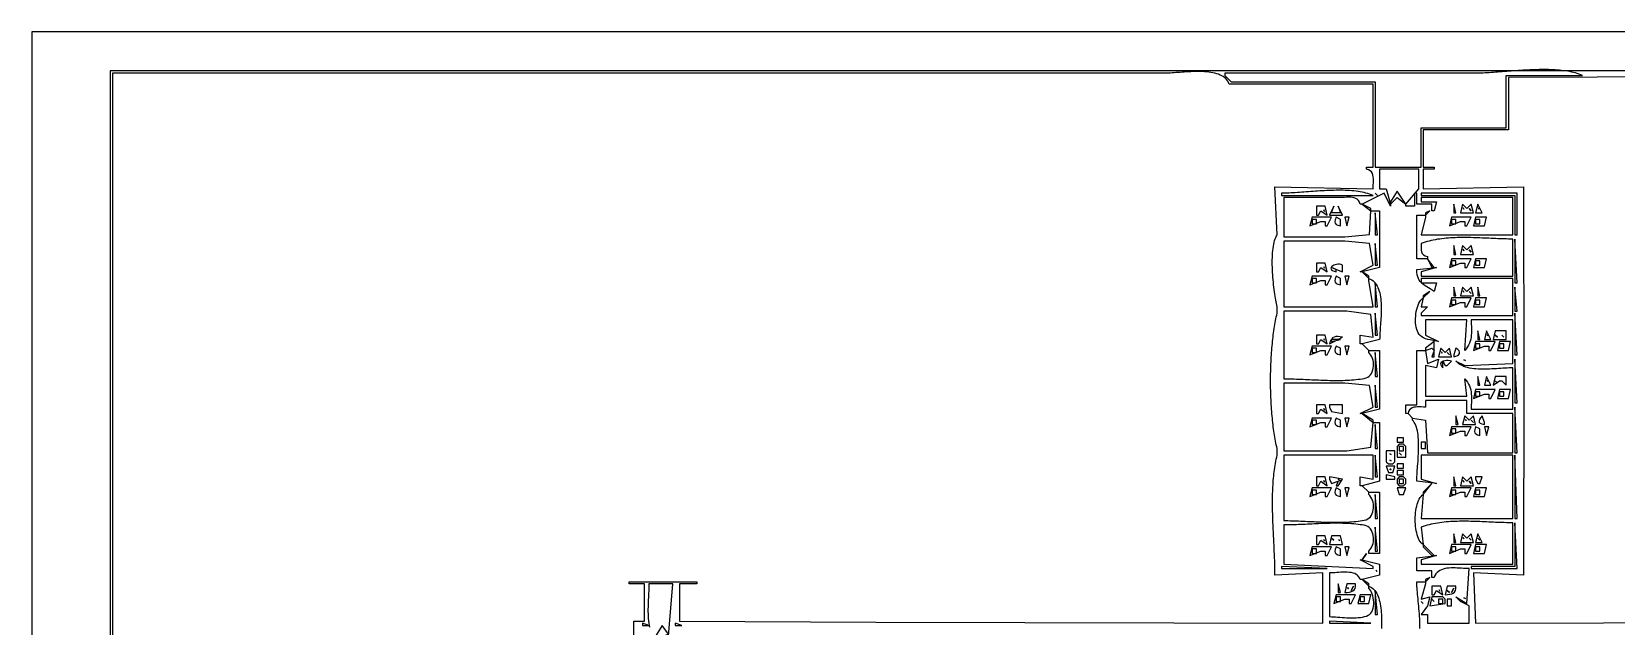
# Model space of a CAD drawing. Extents: x 0 to 1224, y 0 to 792.
# Drawn here: x 0 to 726, y 520 to 792 of the extents above; entities that cross this region are included whole.
import ezdxf

# ---------------------------------------------------------------- set-up
doc = ezdxf.new("R2010")
doc.units = 0
doc.layers.add('C7', color=7, linetype='CONTINUOUS')

msp = doc.modelspace()

# ---------------------------------------------------------------- linework, layer by layer
at = {"layer": 'C7'}
for points in [[(0, 792)], [(0, 792), (0, 0), (1224, 0), (1224, 792), (0, 792)], [(36, 774), (36, 17), (1207, 17), (1207, 774), (36, 774)], [(276, 498), (276, 522), (281, 522), (281, 539), (274, 539), (274, 540), (305, 540), (305, 539), (297, 539), (297, 522), (387, 521.5448), (592, 521), (592, 544), (570, 543), (569.997, 543.9567), (569.9883, 544.9192), (569.9743, 545.887), (569.9553, 546.8601), (569.9317, 547.8381), (569.9039, 548.8208), (569.8722, 549.8081), (569.837, 550.7996), (569.7986, 551.7951), (569.7575, 552.7945), (569.714, 553.7975), (569.6685, 554.8038), (569.6213, 555.8132), (569.5728, 556.8255), (569.5233, 557.8406), (569.4733, 558.858), (569.4232, 559.8777), (569.3731, 560.8993), (569.3237, 561.9227), (569.2751, 562.9476), (569.2278, 563.9738), (569.1821, 565.0011), (569.1385, 566.0292), (569.0972, 567.058), (569.0587, 568.0871), (569.0232, 569.1163), (568.9913, 570.1455), (568.9632, 571.1743), (568.9393, 572.2027), (568.92, 573.2302), (568.9056, 574.2568), (568.8966, 575.2821), (568.8932, 576.306), (568.8959, 577.3282), (568.905, 578.3485), (568.9209, 579.3667), (568.9439, 580.3824), (568.9744, 581.3956), (569.0129, 582.406), (569.0596, 583.4132), (569.1149, 584.4173), (569.1792, 585.4177), (569.2528, 586.4145), (569.3362, 587.4073), (569.4296, 588.3958), (569.5336, 589.38), (569.6483, 590.3594), (569.7742, 591.334), (569.9117, 592.3035), (570.0611, 593.2676), (570.2228, 594.2261), (570.3972, 595.1789), (570.5846, 596.1256), (570.7854, 597.066), (571, 598), (571, 601), (570.8097, 601.8211), (570.6257, 602.6599), (570.4479, 603.5156), (570.2764, 604.3878), (570.1111, 605.2758), (569.9521, 606.179), (569.7992, 607.0969), (569.6527, 608.0289), (569.5123, 608.9744), (569.3782, 609.9328), (569.2504, 610.9034), (569.1287, 611.8858), (569.0133, 612.8794), (568.9042, 613.8835), (568.8013, 614.8976), (568.7046, 615.921), (568.6141, 616.9533), (568.5299, 617.9937), (568.452, 619.0418), (568.3802, 620.0969), (568.3147, 621.1585), (568.2555, 622.2259), (568.2025, 623.2986), (568.1557, 624.376), (568.1151, 625.4575), (568.0808, 626.5426), (568.0528, 627.6305), (568.0309, 628.7208), (568.0153, 629.8129), (568.006, 630.9061), (568.0029, 631.9999), (568.006, 633.0937), (568.0153, 634.187), (568.0309, 635.279), (568.0528, 636.3693), (568.0808, 637.4573), (568.1151, 638.5423), (568.1557, 639.6238), (568.2025, 640.7012), (568.2555, 641.7739), (568.3147, 642.8413), (568.3802, 643.9029), (568.452, 644.958), (568.5299, 646.0061), (568.6141, 647.0466), (568.7046, 648.0788), (568.8013, 649.1023), (568.9042, 650.1163), (569.0133, 651.1205), (569.1287, 652.114), (569.2504, 653.0964), (569.3782, 654.0671), (569.5123, 655.0255), (569.6527, 655.9709), (569.7992, 656.9029), (569.9521, 657.8208), (570.1111, 658.7241), (570.2764, 659.6121), (570.4479, 660.4843), (570.6257, 661.34), (570.8097, 662.1788), (571, 663), (571, 666), (570.846, 666.6727), (570.6902, 667.4051), (570.5337, 668.1933), (570.3776, 669.0334), (570.2227, 669.9216), (570.0703, 670.8537), (569.9213, 671.8261), (569.7768, 672.8347), (569.6378, 673.8757), (569.5053, 674.9452), (569.3804, 676.0392), (569.2642, 677.1539), (569.1577, 678.2854), (569.0618, 679.4296), (568.9778, 680.5829), (568.9065, 681.7411), (568.8491, 682.9005), (568.8066, 684.0571), (568.78, 685.2071), (568.7703, 686.3465), (568.7787, 687.4713), (568.8061, 688.5778), (568.8536, 689.662), (568.9223, 690.72), (569.0131, 691.7479), (569.1271, 692.7418), (569.2654, 693.6977), (569.429, 694.6119), (569.6189, 695.4803), (569.8362, 696.2991), (570.0819, 697.0644), (570.3571, 697.7722), (570.6627, 698.4187), (571, 699), (570, 721), (615, 720), (615.0215, 720.9253), (615.0706, 721.8691), (615.1242, 722.8164), (615.1593, 723.752), (615.1527, 724.6608), (615.0813, 725.5276), (614.9221, 726.3373), (614.6519, 727.0748), (614.2477, 727.7249), (613.6864, 728.2726), (612.9448, 728.7026), (612, 729), (612, 730), (615, 730), (615, 768), (549, 768), (548.717, 768.7062), (548.3595, 769.3551), (547.9313, 769.9488), (547.4362, 770.4895), (546.8782, 770.9794), (546.261, 771.4208), (545.5886, 771.8158), (544.8648, 772.1666), (544.0934, 772.4755), (543.2784, 772.7447), (542.4235, 772.9762), (541.5327, 773.1725), (540.6097, 773.3356), (539.6586, 773.4678), (538.6831, 773.5712), (537.687, 773.6481), (536.6743, 773.7007), (535.6488, 773.7311), (534.6144, 773.7417), (533.5749, 773.7345), (532.5342, 773.7118), (531.4962, 773.6758), (530.4647, 773.6287), (529.4435, 773.5728), (528.4366, 773.5101), (527.4478, 773.4429), (526.4809, 773.3734), (525.5399, 773.3039), (524.6285, 773.2365), (523.7507, 773.1734), (522.9103, 773.1168), (522.1112, 773.069), (521.3572, 773.0321), (520.6521, 773.0084), (520, 773), (428, 773), (37, 773)], [(37, 773), (37, 18), (1206, 18)], [(547, 773), (547, 772), (550, 769), (616, 769), (616, 730), (637, 730), (637, 748), (676, 748), (676, 772), (711, 772), (710.2295, 772.3069), (709.4361, 772.5914), (708.6206, 772.8543), (707.784, 773.096), (706.9272, 773.3174), (706.051, 773.519), (705.1564, 773.7015), (704.2442, 773.8657), (703.3154, 774.0121), (702.3708, 774.1415), (701.4114, 774.2545), (700.438, 774.3518), (699.4516, 774.434), (698.4531, 774.5019), (697.4433, 774.556), (696.4231, 774.5971), (695.3935, 774.6258), (694.3553, 774.6427), (693.3095, 774.6487), (692.2569, 774.6442), (691.1985, 774.6301), (690.1351, 774.6069), (689.0677, 774.5753), (687.9971, 774.5361), (686.9243, 774.4898), (685.8501, 774.4371), (684.7754, 774.3787), (683.7012, 774.3153), (682.6283, 774.2476), (681.5576, 774.1761), (680.4901, 774.1017), (679.4267, 774.0248), (678.3681, 773.9463), (677.3154, 773.8667), (676.2695, 773.7868), (675.2312, 773.7072), (674.2014, 773.6286), (673.181, 773.5517), (672.171, 773.477), (671.1722, 773.4053), (670.1855, 773.3373), (669.2119, 773.2737), (668.2522, 773.215), (667.3074, 773.1619), (666.3782, 773.1152), (665.4657, 773.0755), (664.5707, 773.0435), (663.6942, 773.0197), (662.837, 773.005), (662, 773), (547, 773)], [(1206, 773), (677, 771), (677, 747), (638, 747), (638, 730), (643, 730), (643, 729), (638, 729), (638, 720), (684, 721), (684.089478, 632), (684, 543), (661, 544), (662, 521), (1014, 522)], [(636.6033, 652.7423), (636.1058, 653.3209), (635.6763, 654.0039), (635.3133, 654.7788), (635.0155, 655.6333), (634.7815, 656.5549), (634.61, 657.5313), (634.4995, 658.55), (634.4488, 659.5987), (634.4564, 660.6648), (634.5209, 661.7361), (634.6411, 662.8), (634.8156, 663.8443), (635.0429, 664.8564), (635.3217, 665.824), (635.6507, 666.7347), (636.0284, 667.5761), (636.4536, 668.3357), (636.9248, 669.0011), (637.4407, 669.56), (638, 670), (637, 666), (640, 666), (637, 663), (637, 662), (679, 662), (679, 679), (637, 679), (637, 677), (644, 677), (643, 673), (642.0803, 673.6325), (641.2064, 674.192), (640.3804, 674.6966), (639.6046, 675.1642), (638.8811, 675.6128), (638.212, 676.0602), (637.5996, 676.5245), (637.046, 677.0235), (636.5534, 677.5754), (636.1239, 678.1979), (635.7598, 678.9092), (635.4631, 679.727), (635.2362, 680.6695), (635.081, 681.7545), (635, 683), (644, 684), (637, 682), (637, 680), (679, 680), (679, 697), (678.0446, 697.0041), (677.0803, 697.0159), (676.1075, 697.0348), (675.1269, 697.0598), (674.1388, 697.0903), (673.1438, 697.1254), (672.1424, 697.1644), (671.1351, 697.2065), (670.1224, 697.251), (669.1048, 697.297), (668.0829, 697.3439), (667.0571, 697.3908), (666.0279, 697.437), (664.9959, 697.4817), (663.9615, 697.5241), (662.9253, 697.5635), (661.8877, 697.599), (660.8494, 697.63), (659.8107, 697.6557), (658.7722, 697.6752), (657.7344, 697.6879), (656.6978, 697.6929), (655.6629, 697.6894), (654.6302, 697.6768), (653.6003, 697.6542), (652.5736, 697.6209), (651.5506, 697.5761), (650.5319, 697.519), (649.5179, 697.4488), (648.5092, 697.3649), (647.5063, 697.2663), (646.5097, 697.1524), (645.5198, 697.0224), (644.5372, 696.8755), (643.5624, 696.711), (642.596, 696.528), (641.6383, 696.3258), (640.69, 696.1037), (639.7515, 695.8608), (638.8233, 695.5964), (637.9059, 695.3097), (637, 695), (636.9932, 693.855), (636.9959, 692.8175), (637.0579, 691.8901), (637.229, 691.0756), (637.5589, 690.3766), (638.0975, 689.7959), (638.8946, 689.3361), (640, 689), (640, 688), (635, 688), (635, 708), (639, 708), (639, 707), (637, 699), (679, 699), (679, 716), (637, 716), (637, 714), (644, 714), (643, 710), (642, 710), (642, 713), (635, 713), (635, 718), (634, 718), (634, 712), (630, 712), (630, 713), (636, 720), (636, 729), (618, 729), (618, 720), (621, 720), (623, 713), (623, 712), (620, 718), (610, 713), (609, 713), (608.7026, 713.9457), (608.273, 714.6878), (607.726, 715.2494), (607.0767, 715.6537), (606.34, 715.9238), (605.5311, 716.0828), (604.6649, 716.1539), (603.7564, 716.1602), (602.8206, 716.1248), (601.8726, 716.0708), (600.9274, 716.0215), (600, 716), (574, 716), (574, 698), (602, 698), (613.396606, 699.027771), (614, 710), (618, 710), (618, 684), (610, 682), (609, 682), (615, 685), (613.396606, 694.972229), (602, 696), (574, 696), (574, 666), (615, 666), (613, 678), (613, 679), (613.7207, 678.6876), (614.3813, 678.3057), (614.9842, 677.8578), (615.5318, 677.3475), (616.0264, 676.7785), (616.4704, 676.1544), (616.8662, 675.4787), (617.2161, 674.7552), (617.5225, 673.9875), (617.7879, 673.1791), (618.0145, 672.3337), (618.2048, 671.4548), (618.3611, 670.5463), (618.4858, 669.6115), (618.5813, 668.6542), (618.6499, 667.6781), (618.6941, 666.6866), (618.7161, 665.6834), (618.7184, 664.6722), (618.7034, 663.6566), (618.6734, 662.6402), (618.6307, 661.6265), (618.5779, 660.6193), (618.5171, 659.6222), (618.4509, 658.6387), (618.3816, 657.6725), (618.3115, 656.7272), (618.2431, 655.8065), (618.1787, 654.9139), (618.1207, 654.0531), (618.0714, 653.2276), (618.0333, 652.4412), (618.0087, 651.6975), (618, 651), (610, 649), (609, 649), (609, 653), (615, 652), (613.972229, 662.396606), (603, 664), (574, 664), (574, 633), (574.9616, 632.996), (575.9302, 632.9848), (576.9053, 632.9668), (577.8864, 632.9428), (578.8732, 632.9134), (579.8652, 632.8793), (580.862, 632.8412), (581.8632, 632.7997), (582.8684, 632.7556), (583.8772, 632.7094), (584.8891, 632.6619), (585.9038, 632.6138), (586.9207, 632.5656), (587.9396, 632.518), (588.96, 632.4718), (589.9814, 632.4277), (591.0035, 632.3861), (592.0258, 632.348), (593.0479, 632.3138), (594.0695, 632.2843), (595.09, 632.2602), (596.1091, 632.2421), (597.1263, 632.2306), (598.1413, 632.2266), (599.1537, 632.2305), (600.1629, 632.2432), (601.1686, 632.2652), (602.1704, 632.2973), (603.1679, 632.3401), (604.1605, 632.3942), (605.1481, 632.4604), (606.13, 632.5393), (607.1059, 632.6316), (608.0754, 632.738), (609.0381, 632.859), (609.9935, 632.9955), (610.9413, 633.1481), (611.8049, 633.3761), (612.5666, 633.7382), (613.2282, 634.2193), (613.7915, 634.8044), (614.2584, 635.4782), (614.6306, 636.2259), (614.9101, 637.0321), (615.0985, 637.8819), (615.1977, 638.7602), (615.2096, 639.6518), (615.136, 640.5418), (614.9787, 641.4149), (614.7394, 642.2561), (614.4201, 643.0503), (614.0225, 643.7824), (613.5486, 644.4373), (613, 645), (613, 646), (618, 646), (618, 619), (610, 617), (609, 617), (615, 620), (613.396606, 629.972229), (602, 631), (574, 631), (574, 600), (603, 600), (613.972229, 601.603394), (615, 613), (618, 613), (618, 586), (610, 584), (609, 584), (609, 588), (615, 587), (615, 598), (574, 598), (574, 568), (574.9616, 567.996), (575.9302, 567.9848), (576.9053, 567.9668), (577.8864, 567.9428), (578.8732, 567.9134), (579.8652, 567.8793), (580.862, 567.8412), (581.8632, 567.7997), (582.8684, 567.7556), (583.8772, 567.7094), (584.8891, 567.6619), (585.9038, 567.6138), (586.9207, 567.5656), (587.9396, 567.518), (588.96, 567.4718), (589.9814, 567.4277), (591.0035, 567.3861), (592.0258, 567.348), (593.0479, 567.3138), (594.0695, 567.2843), (595.09, 567.2602), (596.1091, 567.2421), (597.1263, 567.2306), (598.1413, 567.2266), (599.1537, 567.2305), (600.1629, 567.2432), (601.1686, 567.2652), (602.1704, 567.2973), (603.1679, 567.3401), (604.1605, 567.3942), (605.1481, 567.4604), (606.13, 567.5393), (607.1059, 567.6316), (608.0754, 567.738), (609.0381, 567.859), (609.9935, 567.9955), (610.9413, 568.1481), (611.8049, 568.3761), (612.5666, 568.7382), (613.2282, 569.2193), (613.7915, 569.8043), (614.2584, 570.4782), (614.6307, 571.2258), (614.9101, 572.0321), (615.0985, 572.8819), (615.1978, 573.7602), (615.2097, 574.6518), (615.1361, 575.5417), (614.9787, 576.4148), (614.7395, 577.256), (614.4201, 578.0502), (614.0226, 578.7823), (613.5486, 579.4373), (613, 580), (613, 581), (618, 581), (618, 553), (613, 553), (613, 554), (613.5486, 554.5626), (614.0226, 555.2175), (614.4201, 555.9496), (614.7395, 556.7438), (614.9787, 557.585), (615.1361, 558.4581), (615.2097, 559.348), (615.1978, 560.2397), (615.0985, 561.118), (614.9101, 561.9678), (614.6307, 562.774), (614.2584, 563.5216), (613.7915, 564.1955), (613.2282, 564.7805), (612.5666, 565.2617), (611.8049, 565.6238), (610.9413, 565.8518), (609.9935, 566.0043), (609.0381, 566.1408), (608.0754, 566.2618), (607.1059, 566.3682), (606.13, 566.4605), (605.1481, 566.5394), (604.1605, 566.6056), (603.1679, 566.6598), (602.1704, 566.7025), (601.1686, 566.7346), (600.1629, 566.7566), (599.1537, 566.7693), (598.1413, 566.7733), (597.1263, 566.7692), (596.1091, 566.7578), (595.09, 566.7397), (594.0695, 566.7155), (593.0479, 566.6861), (592.0258, 566.6519), (591.0035, 566.6137), (589.9814, 566.5722), (588.96, 566.528), (587.9396, 566.4818), (586.9207, 566.4343), (585.9038, 566.3861), (584.8891, 566.3379), (583.8772, 566.2904), (582.8684, 566.2443), (581.8632, 566.2002), (580.862, 566.1587), (579.8652, 566.1206), (578.8732, 566.0865), (577.8864, 566.0571), (576.9053, 566.0331), (575.9302, 566.0151), (574.9616, 566.0039), (574, 566), (574, 548), (615, 546), (615, 547), (609, 550), (610, 550), (618, 548), (618, 543), (610, 541), (609, 541), (608.7538, 541.7647), (608.3781, 542.4102), (607.8856, 542.9458), (607.2887, 543.3805), (606.6001, 543.7235), (605.8321, 543.984), (604.9974, 544.171), (604.1086, 544.2938), (603.1781, 544.3615), (602.2185, 544.3832), (601.2424, 544.3681), (600.2623, 544.3253), (599.2907, 544.264), (598.3402, 544.1933), (597.4233, 544.1225), (596.5526, 544.0605), (595.7407, 544.0166), (595, 544), (595, 524), (595.8519, 523.9861), (596.7582, 523.9481), (597.7117, 523.8916), (598.7049, 523.8221), (599.7306, 523.7452), (600.7814, 523.6665), (601.8499, 523.5915), (602.9289, 523.5258), (604.0111, 523.475), (605.0891, 523.4445), (606.1555, 523.4401), (607.203, 523.4671), (608.2244, 523.5313), (609.2123, 523.6381), (610.1593, 523.7932), (611.0582, 524.002), (611.9015, 524.2702), (612.6821, 524.6034)], [(573, 718), (573, 717), (615, 717), (614.2205, 717.3084), (613.416, 717.5911), (612.5876, 717.8489), (611.7364, 718.0828), (610.8637, 718.2935), (609.9705, 718.4819), (609.0579, 718.6491), (608.1273, 718.7958), (607.1795, 718.9231), (606.216, 719.0316), (605.2376, 719.1224), (604.2457, 719.1964), (603.2414, 719.2544), (602.2257, 719.2973), (601.1999, 719.326), (600.1651, 719.3415), (599.1224, 719.3446), (598.0729, 719.3361), (597.0179, 719.3171), (595.9585, 719.2883), (594.8958, 719.2508), (593.8309, 719.2053), (592.765, 719.1527), (591.6993, 719.0941), (590.6349, 719.0301), (589.5729, 718.9619), (588.5145, 718.8901), (587.4607, 718.8158), (586.4129, 718.7398), (585.3721, 718.6631), (584.3394, 718.5864), (583.316, 718.5107), (582.3031, 718.437), (581.3017, 718.366), (580.3131, 718.2987), (579.3384, 718.236), (578.3787, 718.1787), (577.4351, 718.1278), (576.5089, 718.0842), (575.6011, 718.0487), (574.7129, 718.0222), (573.8455, 718.0057), (573, 718)], [(589, 712), (589, 708), (590, 708), (591, 710), (594, 708), (593, 712), (589, 712)], [(597, 712), (595, 708), (601, 708), (599, 712), (600, 709), (596, 709), (597, 712)], [(610, 713), (614, 710), (614, 711), (610, 713)], [(616, 718), (617, 717), (616, 718)], [(626, 719), (623, 714), (623, 713), (626, 716), (630, 713), (626, 719)], [(637, 718), (637, 717), (680, 717), (680, 699), (681, 699), (681, 718), (637, 718)], [(652, 713), (652, 709), (653, 709), (652, 713)], [(656, 713), (655, 709), (661, 709), (660, 713), (658, 711), (656, 713)], [(663, 713), (662, 709), (665, 709), (663, 713)], [(587, 707), (586, 703), (591, 705), (593, 705), (593, 703), (594, 703), (596, 707), (587, 707)], [(587, 706), (587, 704), (589, 704), (589, 706), (587, 706)], [(592.333313, 710.333313), (592.666687, 709.666687), (592.333313, 710.333313)], [(598, 707), (597.6535, 705.8097), (597.5053, 704.9005), (597.6105, 704.2187), (598.0246, 703.7105), (598.8026, 703.3221), (600, 703), (600, 704), (600, 706), (598, 707)], [(602, 707), (603, 703), (604, 707), (602, 707)], [(616, 709), (616, 699), (617, 699), (616, 709)], [(641, 710), (639, 709), (639, 708), (641, 710)], [(651, 707), (650, 703), (655, 705), (657, 705), (657, 703), (658, 703), (660, 707), (651, 707)], [(651, 706), (651, 704), (653, 704), (653, 706), (651, 706)], [(656.333313, 711.333313), (656.666687, 710.666687), (656.333313, 711.333313)], [(659, 711), (660, 710), (659, 711)], [(662, 707), (661, 703), (666, 703), (667, 707), (662, 707)], [(662, 706), (662, 704), (664, 704), (664, 706), (662, 706)], [(663.333313, 711.333313), (663.666687, 710.666687), (663.333313, 711.333313)], [(616, 695), (616, 685), (617, 685), (616, 695)], [(652, 694), (652, 690), (653, 690), (652, 694)], [(656, 694), (655, 690), (661, 690), (660, 694), (658, 692), (656, 694)], [(656.333313, 692.333313), (656.666687, 691.666687), (656.333313, 692.333313)], [(659, 692), (660, 691), (659, 692)], [(680, 697), (680, 677), (681, 677), (680, 697)], [(589, 686), (589, 682), (590, 682), (591, 684), (594, 682), (593, 686), (589, 686)], [(592.333313, 684.333313), (592.666687, 683.666687), (592.333313, 684.333313)], [(598, 682), (598, 683), (596, 684), (601, 682), (601, 685), (600.3133, 685.2815), (599.605, 685.4332), (598.896, 685.4691), (598.2073, 685.4033), (597.5602, 685.2499), (596.9755, 685.023), (596.4744, 684.7367), (596.0779, 684.4051), (595.8071, 684.0423), (595.6829, 683.6624), (595.7266, 683.2796), (595.959, 682.9078), (596.4014, 682.5612), (597.0747, 682.2539), (598, 682)], [(640, 688), (642, 684), (643, 684), (640, 688)], [(651, 688), (650, 684), (655, 686), (657, 686), (657, 684), (658, 684), (660, 688), (651, 688)], [(651, 687), (651, 685), (653, 685), (653, 687), (651, 687)], [(662, 688), (661, 684), (666, 684), (667, 688), (662, 688)], [(662, 687), (662, 685), (664, 685), (664, 687), (662, 687)], [(587, 680), (586, 676), (591, 678), (593, 678), (593, 676), (594, 676), (596, 680), (587, 680)], [(587, 679), (587, 677), (589, 677), (589, 679), (587, 679)], [(598, 680), (597.6535, 678.8097), (597.5053, 677.9006), (597.6105, 677.2187), (598.0246, 676.7105), (598.8026, 676.3221), (600, 676), (600, 677), (600, 679), (598, 680)], [(602, 680), (603, 676), (604, 680), (602, 680)], [(610, 682), (613, 679), (613, 680), (610, 682)], [(616, 677), (616, 666), (617, 666), (616, 677)], [(641, 673), (638, 671), (638, 670), (641, 673)], [(651, 670), (650, 666), (655, 668), (657, 668), (657, 666), (658, 666), (660, 670), (651, 670)], [(651, 669), (651, 667), (653, 667), (653, 669), (651, 669)], [(652, 675), (652, 671), (653, 671), (652, 675)], [(656, 675), (655, 671), (661, 671), (660, 675), (658, 673), (656, 675)], [(656.333313, 673.333313), (656.666687, 672.666687), (656.333313, 673.333313)], [(659, 673), (660, 672), (659, 673)], [(662, 670), (661, 666), (666, 666), (667, 670), (662, 670)], [(662, 669), (662, 667), (664, 667), (664, 669), (662, 669)], [(663, 675), (663, 671), (664, 671), (663, 675)], [(680, 675), (680, 664), (681, 664), (680, 675)], [(616, 663), (616, 653), (617, 653), (616, 663)], [(680, 663), (680, 644), (681, 644), (680, 663)], [(636.4594, 518.5093), (636.4646, 519.603), (636.449, 520.7204), (636.4146, 521.8566), (636.3636, 523.0069), (636.2981, 524.1662), (636.2202, 525.3299), (636.1319, 526.493), (636.0355, 527.6507), (635.9331, 528.7981), (635.8267, 529.9304), (635.7184, 531.0427), (635.6104, 532.1302), (635.5049, 533.1881), (635.4038, 534.2113), (635.3093, 535.1953), (635.2236, 536.1349), (635.1487, 537.0255), (635.0868, 537.8622), (635.04, 538.64), (635.0103, 539.3542), (635, 540), (639, 540), (639, 539), (637, 532), (641, 533), (640, 529), (637, 525), (640, 525), (640, 521), (659, 521), (659, 529), (655, 531), (653, 533), (658, 530), (659, 546), (658.1859, 546.0139), (657.3273, 546.0506), (656.4319, 546.1025), (655.5074, 546.1622), (654.5613, 546.2219), (653.6013, 546.2743), (652.6352, 546.3117), (651.6706, 546.3266), (650.7151, 546.3114), (649.7764, 546.2586), (648.8622, 546.1606), (647.9801, 546.0099), (647.1378, 545.7989), (646.343, 545.5201), (645.6033, 545.1659), (644.9264, 544.7288), (644.32, 544.2012), (643.7916, 543.5755), (643.3491, 542.8443), (643, 542), (642, 542), (642, 545), (635, 545), (635, 551), (644, 552), (637, 550), (637, 548), (679, 548), (679, 567), (678.0446, 567.0041), (677.0803, 567.0159), (676.1075, 567.0348), (675.1268, 567.0598), (674.1388, 567.0903), (673.1438, 567.1254), (672.1423, 567.1644), (671.135, 567.2065), (670.1224, 567.251), (669.1048, 567.297), (668.0828, 567.3439), (667.057, 567.3908), (666.0278, 567.437), (664.9958, 567.4817), (663.9614, 567.5241), (662.9252, 567.5635), (661.8877, 567.599), (660.8493, 567.63), (659.8106, 567.6557), (658.7721, 567.6752), (657.7343, 567.6879), (656.6977, 567.6929), (655.6629, 567.6894), (654.6302, 567.6768), (653.6003, 567.6542), (652.5736, 567.6209), (651.5506, 567.5761), (650.5319, 567.519), (649.5179, 567.4488), (648.5092, 567.3649), (647.5063, 567.2663), (646.5096, 567.1524), (645.5198, 567.0224), (644.5372, 566.8755), (643.5624, 566.711), (642.596, 566.528), (641.6383, 566.3258), (640.69, 566.1037), (639.7514, 565.8608), (638.8233, 565.5964), (637.9059, 565.3097), (637, 565), (638, 557), (637.4891, 557.3934), (637.0162, 557.8819), (636.581, 558.4583), (636.1837, 559.1151), (635.8242, 559.845), (635.5026, 560.6409), (635.2188, 561.4952), (634.9729, 562.4008), (634.7648, 563.3502), (634.5945, 564.3363), (634.4621, 565.3516), (634.3675, 566.3889), (634.3107, 567.4407), (634.2918, 568.5), (634.3107, 569.5592), (634.3675, 570.611), (634.4621, 571.6483), (634.5945, 572.6636), (634.7648, 573.6497), (634.9729, 574.5991), (635.2188, 575.5047), (635.5026, 576.359), (635.8242, 577.1549), (636.1837, 577.8848), (636.581, 578.5416), (637.0162, 579.118), (637.4891, 579.6065), (638, 580), (637, 569), (679, 569), (679, 598), (637, 598), (637, 587), (644, 585), (635, 586), (635.0095, 586.6818), (635.0364, 587.4298), (635.0783, 588.2388), (635.1327, 589.1035), (635.1973, 590.0186), (635.2695, 590.9791), (635.347, 591.9795), (635.4274, 593.0148), (635.5081, 594.0796), (635.5869, 595.1687), (635.6612, 596.2769), (635.7286, 597.399), (635.7868, 598.5297), (635.8332, 599.6638), (635.8654, 600.796), (635.8811, 601.9212), (635.8778, 603.034), (635.853, 604.1293), (635.8043, 605.2019), (635.7294, 606.2464), (635.6257, 607.2577), (635.4909, 608.2305), (635.3226, 609.1596), (635.1182, 610.0398), (634.8754, 610.8658), (634.5917, 611.6323), (634.2648, 612.3343), (633.8921, 612.9664), (633.4713, 613.5233), (633, 614), (633, 615), (639, 614), (640, 599), (679, 599), (679, 617), (658, 617), (658, 623), (639, 623), (639, 620), (638.0416, 620.0199), (637.0902, 620.062), (636.1588, 620.0993), (635.2606, 620.1049), (634.4085, 620.0519), (633.6157, 619.9135), (632.8954, 619.6629), (632.2605, 619.2731), (631.7243, 618.7172), (631.2997, 617.9685), (631, 617), (630, 617), (630, 621), (635, 621), (635, 646), (639, 646), (640, 640), (645, 642), (644, 638), (639, 639), (639, 625), (658, 625), (657, 633), (657.7137, 632.2237), (658.3107, 631.4155), (658.8009, 630.5775), (659.1944, 629.7118), (659.5011, 628.8208), (659.7311, 627.9066), (659.8943, 626.9714), (660.0009, 626.0175), (660.0607, 625.047), (660.0839, 624.0622), (660.0804, 623.0652), (660.0602, 622.0582), (660.0334, 621.0436), (660.01, 620.0234), (660, 619), (679, 619), (679, 638), (678.1746, 637.99), (677.3109, 637.9623), (676.4125, 637.9199), (675.4829, 637.8658), (674.5257, 637.803), (673.5443, 637.7347), (672.5423, 637.6638), (671.5233, 637.5935), (670.4907, 637.5268), (669.4481, 637.4667), (668.3991, 637.4163), (667.3471, 637.3786), (666.2957, 637.3567), (665.2485, 637.3537), (664.2089, 637.3725), (663.1805, 637.4164), (662.1669, 637.4882), (661.1715, 637.5911), (660.1979, 637.7281), (659.2497, 637.9023), (658.3303, 638.1166), (657.4434, 638.3743), (656.5923, 638.6783), (655.7808, 639.0316), (655.0122, 639.4374), (654.2902, 639.8987), (653.6183, 640.4185), (653, 641), (657, 639), (679, 640), (679, 660), (660, 660), (660.01, 658.9765), (660.0334, 657.9563), (660.0602, 656.9416), (660.0804, 655.9347), (660.0839, 654.9377), (660.0607, 653.9529), (660.0009, 652.9824), (659.8943, 652.0284), (659.7311, 651.0932), (659.5011, 650.179), (659.1944, 649.288), (658.8009, 648.4224), (658.3107, 647.5844), (657.7137, 646.7762), (657, 646), (658, 660), (639, 660), (639, 653), (645, 650), (644.1032, 650.2351), (643.137, 650.4354), (642.1274, 650.6233), (641.1001, 650.821), (640.0809, 651.0511), (639.0959, 651.3359), (638.1707, 651.6977), (637.3312, 652.1591), (636.6034, 652.7423)], [(663, 655), (663, 651), (664, 651), (663, 655)], [(667, 655), (666, 651), (669, 651), (667, 655)], [(671, 655), (670, 651), (676, 651), (676, 655), (671, 655)], [(587, 648), (586, 644), (591, 646), (593, 646), (593, 644), (594, 644), (596, 648), (587, 648)], [(587, 647), (587, 645), (589, 645), (589, 647), (587, 647)], [(589, 653), (589, 649), (590, 649), (591, 651), (594, 649), (593, 653), (589, 653)], [(592.333313, 651.333313), (592.666687, 650.666687), (592.333313, 651.333313)], [(595, 649), (601, 652), (599.8218, 652.2537), (598.7846, 652.3712), (597.8791, 652.3308), (597.0958, 652.1107), (596.4255, 651.6893), (595.859, 651.0448), (595.3869, 650.1556), (595, 649)], [(596, 651), (596, 650), (600, 651), (596, 651)], [(598, 648), (597.6535, 646.8097), (597.5053, 645.9006), (597.6105, 645.2187), (598.0246, 644.7105), (598.8026, 644.3221), (600, 644), (600, 645), (600, 647), (598, 648)], [(602, 648), (603, 644), (604, 648), (602, 648)], [(610, 649), (613, 646), (610, 649)], [(643, 650), (639, 647), (639, 646), (642, 647), (643, 646), (642, 643), (643, 643), (643, 650)], [(646, 647), (645, 643), (651, 643), (650, 647), (648, 645), (646, 647)], [(653, 647), (652, 644), (652, 643), (652.971, 643.2821), (653.7403, 643.6607), (654.2878, 644.1185), (654.5935, 644.6386), (654.6376, 645.2039), (654.4, 645.7973), (653.8608, 646.4016), (653, 647)], [(662, 650), (661, 646), (666, 648), (668, 648), (668, 646), (669, 646), (671, 650), (662, 650)], [(662, 649), (662, 647), (664, 647), (664, 649), (662, 649)], [(667.333313, 653.333313), (667.666687, 652.666687), (667.333313, 653.333313)], [(671, 653), (672, 652), (671, 653)], [(673, 650), (672, 646), (677, 646), (678, 650), (673, 650)], [(673, 649), (673, 647), (675, 647), (675, 649), (673, 649)], [(674, 653), (675, 652), (674, 653)], [(616, 645), (616, 634), (617, 634), (616, 645)], [(647, 638), (647, 641), (648, 639), (649, 639), (651, 641), (650.2618, 641.2149), (649.4681, 641.331), (648.6622, 641.3486), (647.8876, 641.2683), (647.188, 641.0905), (646.6068, 640.8156), (646.1875, 640.444), (645.9736, 639.9762), (646.0087, 639.4127), (646.3363, 638.7538), (647, 638)], [(646.333313, 645.333313), (646.666687, 644.666687), (646.333313, 645.333313)], [(649, 645), (650, 644), (649, 645)], [(656.666687, 641.666687), (657.333313, 641.333313), (656.666687, 641.666687)], [(680, 642), (680, 622), (681, 622), (680, 642)], [(663, 634), (663, 630), (664, 630), (663, 634)], [(667, 634), (666, 630), (669, 630), (667, 634)], [(667.333313, 632.333313), (667.666687, 631.666687), (667.333313, 632.333313)], [(671, 634), (670, 630), (673, 632), (674, 632), (676, 630), (676, 633), (676, 634), (671, 634)], [(616, 630), (616, 620), (617, 620), (616, 630)], [(662, 628), (661, 624), (666, 626), (668, 626), (668, 624), (669, 624), (671, 628), (662, 628)], [(662, 627), (662, 625), (664, 625), (664, 627), (662, 627)], [(671, 632), (672, 631), (671, 632)], [(673, 628), (672, 624), (677, 624), (678, 628), (673, 628)], [(673, 627), (673, 625), (675, 625), (675, 627), (673, 627)], [(589, 621), (589, 617), (590, 617), (591, 619), (594, 617), (593, 621), (589, 621)], [(592.333313, 619.333313), (592.666687, 618.666687), (592.333313, 619.333313)], [(595, 621), (595, 620), (596, 618), (601, 617), (601, 620), (601, 621), (595, 621)], [(680, 620), (680, 599), (681, 599), (680, 620)], [(587, 615), (586, 611), (591, 613), (593, 613), (593, 611), (594, 611), (596, 615), (587, 615)], [(587, 614), (587, 612), (589, 612), (589, 614), (587, 614)], [(598, 615), (597.6535, 613.8097), (597.5053, 612.9005), (597.6105, 612.2187), (598.0246, 611.7105), (598.8026, 611.3221), (600, 611), (600, 612), (600, 614), (598, 615)], [(602, 615), (603, 611), (604, 615), (602, 615)], [(610, 617), (615, 613), (615, 614), (610, 617)], [(616, 612), (616, 601), (617, 601), (616, 612)], [(631, 617), (633, 615), (631, 617)], [(651, 611), (650, 607), (655, 609), (657, 609), (657, 607), (658, 607), (660, 611), (651, 611)], [(653, 616), (653, 612), (654, 612), (653, 616)], [(657, 616), (656, 612), (662, 612), (661, 616), (659, 614), (657, 616)], [(657.333313, 614.333313), (657.666687, 613.666687), (657.333313, 614.333313)], [(660, 614), (661, 613), (660, 614)], [(662, 611), (661.6535, 609.8097), (661.5053, 608.9006), (661.6106, 608.2187), (662.0246, 607.7105), (662.8026, 607.3221), (664, 607), (664, 608), (664, 610), (662, 611)], [(665, 616), (664.2784, 615.1009), (663.8037, 614.3323), (663.6006, 613.6814), (663.6939, 613.1355), (664.1084, 612.6818), (664.8688, 612.3076), (666, 612), (666, 613), (665, 616)], [(666, 611), (667, 607), (668, 611), (666, 611)], [(626, 606), (626, 604), (629, 604), (629, 606), (626, 606)], [(627, 603), (626, 602), (626, 597), (630, 597), (630, 602), (629, 603), (627, 603)], [(637, 604), (637, 601), (639, 601), (639, 604), (637, 604)], [(651, 610), (651, 608), (653, 608), (653, 610), (651, 610)], [(616, 598), (616, 588), (617, 588), (616, 598)], [(621, 600), (621, 595), (622, 594), (624, 594), (625, 595), (625, 600), (621, 600)], [(622.666687, 598.666687), (623.333313, 598.333313), (622.666687, 598.666687)], [(627, 602), (627, 600), (629, 600), (629, 602), (627, 602)], [(627, 599), (628, 598), (627, 599)], [(680, 598), (680, 569), (681, 569), (680, 598)], [(621, 593), (622, 590), (624, 590), (625, 593), (621, 593)], [(621, 589), (621, 588), (621, 587), (625, 587), (625, 588), (621, 589)], [(622.666687, 595.666687), (623.333313, 595.333313), (622.666687, 595.666687)], [(622.666687, 591.666687), (623.333313, 591.333313), (622.666687, 591.666687)], [(626, 594), (626, 592), (629, 592), (629, 594), (626, 594)], [(626, 591), (626, 589), (629, 589), (629, 591), (626, 591)], [(587, 583), (586, 579), (591, 581), (593, 581), (593, 579), (594, 579), (596, 583), (587, 583)], [(587, 582), (587, 580), (589, 580), (589, 582), (587, 582)], [(589, 588), (589, 584), (590, 584), (591, 586), (594, 584), (593, 588), (589, 588)], [(592.333313, 586.333313), (592.666687, 585.666687), (592.333313, 586.333313)], [(595, 588), (595, 587), (596, 585), (599, 586), (598, 584), (599, 584), (601, 587), (595, 588)], [(598, 583), (597.6535, 581.8097), (597.5053, 580.9006), (597.6105, 580.2187), (598.0246, 579.7105), (598.8026, 579.3221), (600, 579), (600, 580), (600, 582), (598, 583)], [(599, 587), (600, 586), (599, 587)], [(602, 583), (603, 579), (604, 583), (602, 583)], [(610, 584), (613, 581), (610, 584)], [(627, 588), (626, 587), (626, 585), (627, 584), (629, 584), (630, 585), (630, 587), (629, 588), (627, 588)], [(626, 583), (627, 580), (629, 580), (630, 583), (629, 583), (626, 583)], [(627, 587), (627, 585), (629, 585), (629, 587), (627, 587)], [(642, 585), (638, 581), (638, 580), (642, 585)], [(651, 583), (650, 579), (655, 581), (657, 581), (657, 579), (658, 579), (660, 583), (651, 583)], [(651, 582), (651, 580), (653, 580), (653, 582), (651, 582)], [(652, 588), (652, 584), (653, 584), (652, 588)], [(656, 588), (655, 584), (661, 584), (660, 588), (658, 586), (656, 588)], [(656.333313, 586.333313), (656.666687, 585.666687), (656.333313, 586.333313)], [(659, 586), (660, 585), (659, 586)], [(662, 583), (661, 579), (666, 579), (667, 583), (662, 583)], [(662, 588), (662, 587), (663, 585), (664, 585), (665, 588), (662, 588)], [(662, 582), (662, 580), (664, 580), (664, 582), (662, 582)], [(616, 580), (616, 569), (617, 569), (616, 580)], [(680, 567), (680, 547), (660, 547), (660, 546), (681, 546), (680, 567)], [(589, 561), (589, 557), (590, 557), (591, 559), (594, 557), (593, 561), (589, 561)], [(596, 561), (595, 557), (601, 557), (600, 561), (596, 561)], [(596, 560), (597, 559), (596, 560)], [(616, 565), (616, 554), (617, 554), (616, 565)], [(652, 562), (652, 558), (653, 558), (652, 562)], [(656, 562), (655, 558), (661, 558), (660, 562), (658, 560), (656, 562)], [(656.333313, 560.333313), (656.666687, 559.666687), (656.333313, 560.333313)], [(659, 560), (660, 559), (659, 560)], [(663, 562), (662, 558), (665, 558), (663, 562)], [(663, 560), (664, 559), (663, 560)], [(587, 556), (586, 552), (591, 554), (593, 554), (593, 552), (594, 552), (596, 556), (587, 556)], [(587, 555), (587, 553), (589, 553), (589, 555), (587, 555)], [(592.333313, 559.333313), (592.666687, 558.666687), (592.333313, 559.333313)], [(598, 556), (597.6535, 554.8097), (597.5053, 553.9005), (597.6105, 553.2187), (598.0246, 552.7105), (598.8026, 552.3221), (600, 552), (600, 553), (600, 555), (598, 556)], [(599.333313, 559.333313), (599.666687, 558.666687), (599.333313, 559.333313)], [(602, 556), (603, 552), (604, 556), (602, 556)], [(612, 553), (610, 550), (612, 553)], [(638, 557), (638, 556), (642, 552), (643, 552), (638, 557)], [(651, 557), (650, 553), (655, 555), (657, 555), (657, 553), (658, 553), (660, 557), (651, 557)], [(651, 556), (651, 554), (653, 554), (653, 556), (651, 556)], [(662, 557), (661, 553), (666, 553), (667, 557), (662, 557)], [(662, 556), (662, 554), (664, 554), (664, 556), (662, 556)], [(573, 547), (573, 546), (594, 546), (573, 547)], [(616.333313, 545.333313), (616.666687, 544.666687), (616.333313, 545.333313)], [(292, 515), (294, 539), (283, 539), (282.9915, 538.2572), (282.9681, 537.4566), (282.9327, 536.6033), (282.8882, 535.7026), (282.8374, 534.7598), (282.7832, 533.7802), (282.7286, 532.7688), (282.6765, 531.7312), (282.6296, 530.6724), (282.591, 529.5978), (282.5636, 528.5126), (282.5501, 527.422), (282.5536, 526.3314), (282.5768, 525.246), (282.6228, 524.171), (282.6944, 523.1118), (282.7945, 522.0735), (282.926, 521.0614), (283.0918, 520.0807), (283.2947, 519.1369)], [(599, 539), (599, 535), (600, 535), (599, 539)], [(603, 539), (602, 535), (603.1643, 535.1007), (604.1816, 535.238), (605.0485, 535.4506), (605.7612, 535.7773), (606.3163, 536.2567), (606.7101, 536.9278), (606.9392, 537.8293), (607, 539), (603, 539)], [(606, 538), (605, 536), (606, 538)], [(610, 541), (613, 538), (613, 539), (610, 541)], [(612.6821, 524.6033), (613.3476, 525.0285), (613.9068, 525.5836), (614.3642, 526.2508), (614.724, 527.0122), (614.9905, 527.85), (615.1681, 528.7463), (615.261, 529.6833), (615.2736, 530.643), (615.2101, 531.6077), (615.075, 532.5595), (614.8724, 533.4806), (614.6068, 534.3531), (614.2824, 535.1591), (613.9036, 535.8808), (613.4747, 536.5004), (613, 537), (613, 538), (613.6546, 537.7151), (614.2616, 537.3618), (614.8228, 536.9432), (615.3396, 536.4624), (615.8138, 535.9225), (616.2468, 535.3266), (616.6404, 534.6779), (616.996, 533.9795), (617.3154, 533.2344), (617.6002, 532.4459), (617.8518, 531.6169), (618.0721, 530.7506), (618.2624, 529.8502), (618.4246, 528.9187), (618.5601, 527.9593), (618.6706, 526.975), (618.7578, 525.969), (618.8231, 524.9444), (618.8682, 523.9044), (618.8947, 522.8519), (618.9043, 521.7902), (618.8985, 520.7224), (618.8789, 519.6515), (618.8472, 518.5807)], [(641, 542), (639, 541), (639, 540), (641, 542)], [(642, 538), (642, 534), (643, 534), (644, 536), (647, 534), (646, 538), (642, 538)], [(649, 538), (648, 534), (649.1643, 534.1007), (650.1816, 534.238), (651.0485, 534.4506), (651.7612, 534.7773), (652.3163, 535.2567), (652.7101, 535.9278), (652.9392, 536.8293), (653, 538), (649, 538)], [(598, 534), (597, 530), (602, 532), (604, 532), (604, 530), (605, 530), (607, 534), (598, 534)], [(598, 533), (598, 531), (600, 531), (600, 533), (598, 533)], [(603.333313, 537.333313), (603.666687, 536.666687), (603.333313, 537.333313)], [(609, 534), (608, 530), (613, 530), (614, 534), (609, 534)], [(609, 533), (609, 531), (611, 531), (611, 533), (609, 533)], [(616, 536), (616, 525), (617, 525), (616, 536)], [(637, 531), (638, 530), (637, 531)], [(642, 533), (641, 529), (648, 530), (648, 532), (647, 533), (642, 533)], [(642, 532), (643, 531), (642, 532)], [(645, 532), (645, 530), (647, 530), (647, 532), (645, 532)], [(645.333313, 536.333313), (645.666687, 535.666687), (645.333313, 536.333313)], [(649, 536), (650, 535), (649, 536)], [(649, 532), (649, 529), (651, 529), (651, 532), (649, 532)], [(652, 537), (651, 535), (652, 537)], [(656.666687, 532.666687), (657.333313, 532.333313), (656.666687, 532.666687)], [(280, 521), (280, 520), (283, 520), (280, 521)], [(289, 520), (286, 515), (286, 514), (292, 516), (289, 520)], [(295, 521), (295, 520), (298, 520), (295, 521)], [(595, 522), (595, 521), (614, 521), (595, 522)]]:
    msp.add_lwpolyline(points, dxfattribs=at)

doc.saveas('drawing.dxf')
